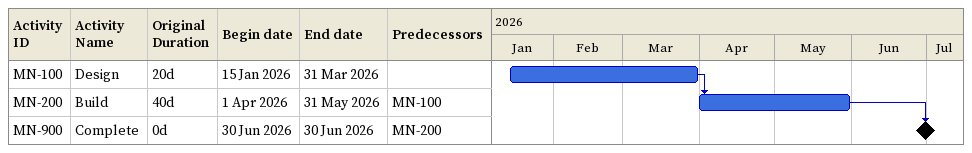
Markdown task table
| ID | Task | Original duration | Start | Finish | Predecessors |
|---|---|---|---|---|---|
| MN-100 | Design | 20d | 2026-01-15 | 2026-03-31 |  |
| MN-200 | Build | 40d | 2026-04-01 | 2026-05-31 | MN-100 |
| MN-900 | Complete | 0d | 2026-06-30 | 2026-06-30 | MN-200 |
